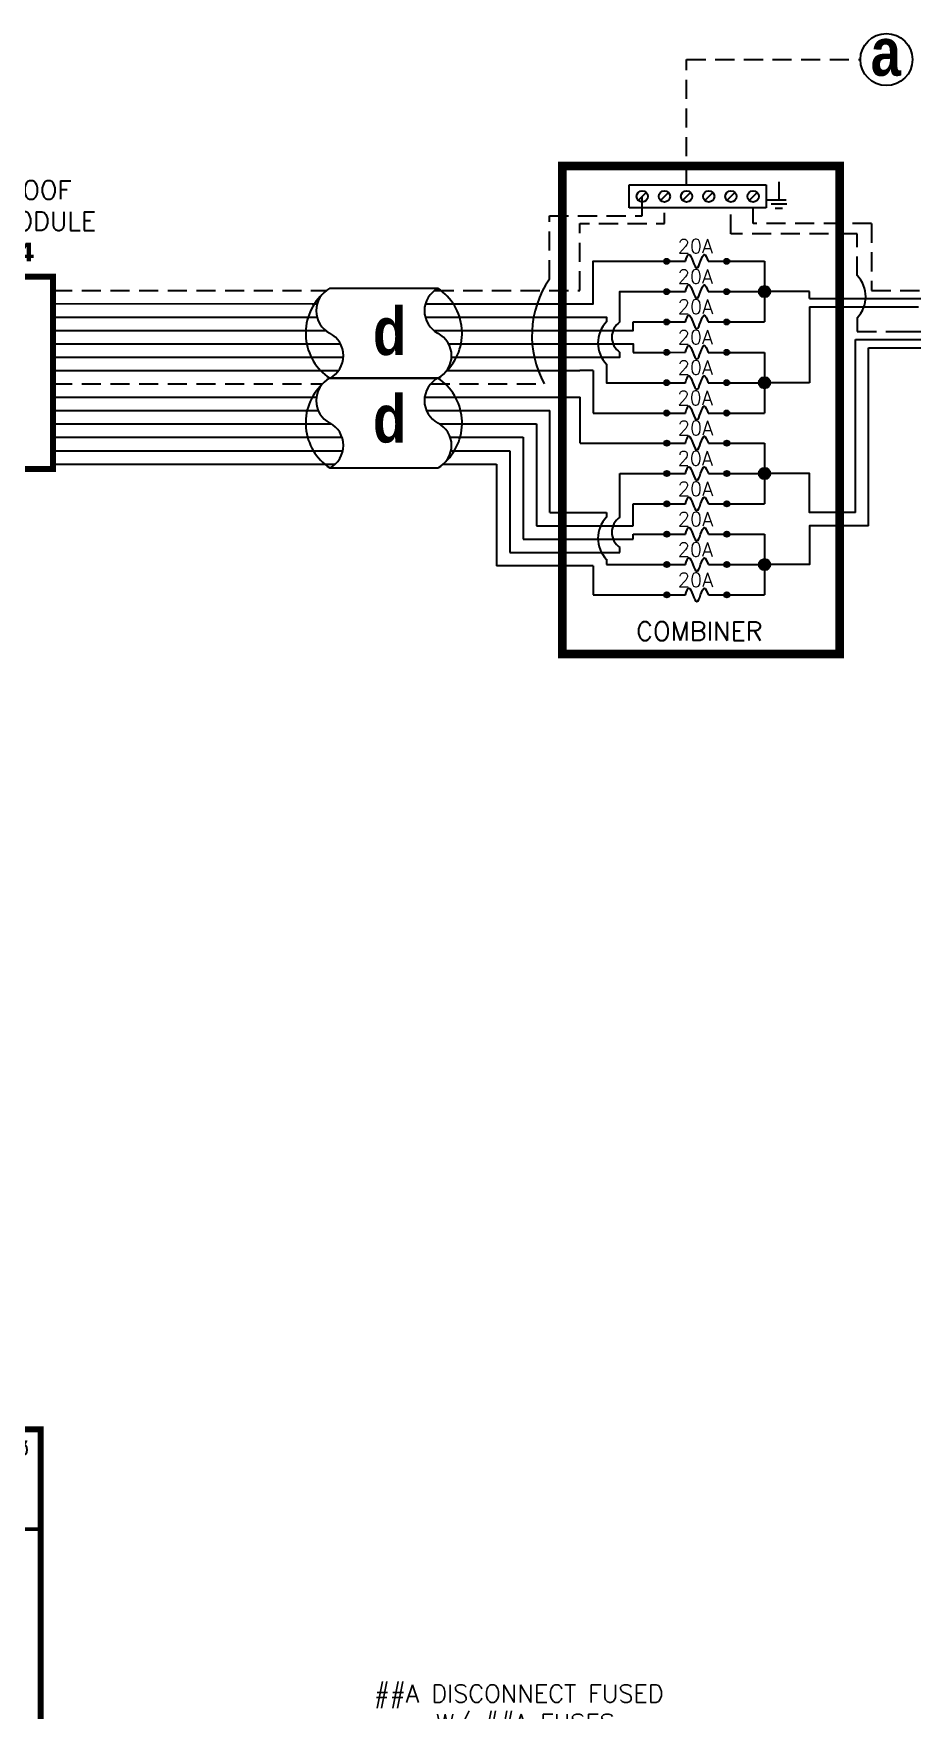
# Model space of a CAD drawing. Header units: feet. Extents: x 7090 to 7872, y 14552 to 15119.
# Drawn here: x 7428.4 to 7600.9, y 14789.4 to 15118.7 of the extents above; entities that cross this region are included whole.
import ezdxf

# ---------------------------------------------------------------- set-up
doc = ezdxf.new("R2010")
doc.units = ezdxf.units.FT
doc.header["$MEASUREMENT"] = 0
doc.linetypes.add('HIDDEN', pattern=[0.375, 0.25, -0.125])
for name, color, linetype in [('ONE LINE BLOCKS', 7, 'Continuous'), ('TABLES', 7, 'Continuous'), ('TEXT', 7, 'Continuous'), ('Z - TITLEBLOCK TXT', 7, 'Continuous')]:
    doc.layers.add(name, color=color, linetype=linetype)
doc.styles.add('ONE LINE TXT', font='techb___.ttf')
doc.styles.get("Standard").update_dxf_attribs({"font": 'simplex.shx'})

# ---------------------------------------------------------------- blocks, each defined once
blk = doc.blocks.new('M_MAIN DISCONNECT')
at = {"color": 253, "linetype": 'Continuous'}
for p, q in [((10.94, -17.67), (10.94, -15.06)), ((32.69, -17.67), (32.69, -15.06)), ((5.45, -46.43), (5.45, -17.67)), ((5.45, -17.67), (10.94, -17.67)), ((38.18, -17.67), (32.69, -17.67)), ((38.18, -46.43), (38.18, -17.67)), ((5.45, -46.43), (-9.78, -46.43)), ((38.18, -46.43), (53.41, -46.43))]:
    blk.add_line(p, q, dxfattribs=at)
at = {"color": 7, "linetype": 'Continuous'}
for p, q in [((1.95, -40.22), (1.95, -27.1)), ((3.81, -27.1), (1.95, -27.1)), ((11.72, -27.1), (9.09, -27.1)), ((31.91, -27.1), (34.54, -27.1)), ((39.82, -27.1), (41.69, -27.1)), ((41.69, -40.22), (41.69, -27.1)), ((1.95, -40.22), (-9.78, -40.22)), ((41.69, -40.22), (53.41, -40.22))]:
    blk.add_line(p, q, dxfattribs=at)
at = {"color": 1, "linetype": 'Continuous'}
for p, q in [((21.88, -27.1), (23.12, -27.1)), ((25.67, -27.11), (26.91, -27.11)), ((21.88, -34.64), (23.12, -34.64)), ((25.67, -34.64), (26.91, -34.64))]:
    blk.add_line(p, q, dxfattribs=at)
at = {"color": 10, "linetype": 'Continuous'}
for p, q in [((3.81, -43.39), (3.81, -34.64)), ((11.72, -34.64), (9.09, -34.64)), ((31.91, -34.64), (34.54, -34.64)), ((39.82, -43.39), (39.82, -34.64)), ((3.81, -43.39), (-9.78, -43.39)), ((39.82, -43.39), (53.41, -43.39))]:
    blk.add_line(p, q, dxfattribs=at)
at = {"color": 7, "linetype": 'Continuous'}
for centre in [(6.45, -27.26), (37.18, -27.26)]:
    blk.add_arc(centre, 2.64, 3.2819, 176.7181, dxfattribs=at)
at = {"color": 10, "linetype": 'Continuous'}
for centre in [(6.45, -34.79), (37.18, -34.79)]:
    blk.add_arc(centre, 2.64, 3.2819, 176.7181, dxfattribs=at)
at = {"color": 1, "linetype": 'Continuous'}
for points in [[(23.12, -27.1), (23.5, -26.34), (24.4, -27.87), (25.22, -26.34), (25.67, -27.11)], [(23.12, -34.64), (23.5, -33.88), (24.4, -35.4), (25.22, -33.88), (25.67, -34.64)]]:
    blk.add_spline(points, degree=3, dxfattribs=at)
at = {"layer": 'ONE LINE BLOCKS', "lineweight": 50}
blk.add_line((0, -6.77), (43.61, -6.77), dxfattribs=at)
at = {"layer": 'ONE LINE BLOCKS', "lineweight": 50, "const_width": 1.19}
blk.add_lwpolyline([(0, -59.17), (0, 0), (43.61, 0), (43.61, -59.17)], close=True, dxfattribs=at)
at = {"layer": 'TEXT', "color": 92, "linetype": 'HIDDEN', "ltscale": 15}
for p, q in [((7.03, -49.88), (7.03, -44.94)), ((7.03, -44.94), (10.94, -44.94)), ((10.94, -44.94), (10.94, -48.08)), ((36.6, -44.94), (32.69, -44.94)), ((32.69, -44.94), (32.69, -48.08)), ((36.6, -49.88), (36.6, -44.94)), ((7.03, -49.88), (-9.78, -49.88)), ((36.6, -49.88), (53.41, -49.88))]:
    blk.add_line(p, q, dxfattribs=at)
at = {"layer": 'TEXT', "color": 92, "linetype": 'Continuous', "flags": 128}
for points in [[(21.82, -52.94), (21.82, -56.44)], [(19.48, -56.44), (24.16, -56.44)], [(23.35, -57.31), (20.29, -57.31)], [(22.53, -58.18), (21.1, -58.18)]]:
    blk.add_lwpolyline(points, dxfattribs=at)
at = {"layer": 'Z - TITLEBLOCK TXT', "color": 1, "linetype": 'Continuous'}
for p, q in [((8.34, -15.06), (8.34, -10.52)), ((8.34, -10.52), (35.29, -10.52)), ((35.29, -10.52), (35.29, -15.06)), ((35.29, -15.06), (8.34, -15.06)), ((17.54, -24.65), (20.8, -27.1)), ((11.72, -27.1), (15.64, -27.1)), ((27.99, -27.11), (31.91, -27.11)), ((17.54, -32.19), (20.8, -34.63)), ((11.72, -34.64), (15.64, -34.64)), ((27.99, -34.64), (31.91, -34.64)), ((8.34, -48.08), (35.29, -48.08)), ((8.34, -48.08), (8.34, -52.62)), ((35.29, -48.08), (35.29, -52.62)), ((35.29, -52.62), (8.34, -52.62))]:
    blk.add_line(p, q, dxfattribs=at)
at = {"layer": 'Z - TITLEBLOCK TXT', "color": 4, "linetype": 'Continuous'}
for p, q in [((11.73, -12), (10.15, -13.58)), ((16.08, -12), (14.5, -13.58)), ((20.43, -12), (18.86, -13.58)), ((24.78, -12), (23.21, -13.58)), ((29.13, -12), (27.56, -13.58)), ((33.48, -12), (31.91, -13.58)), ((11.73, -49.56), (10.15, -51.13)), ((16.08, -49.56), (14.5, -51.13)), ((20.43, -49.56), (18.86, -51.13)), ((24.78, -49.56), (23.21, -51.13)), ((29.13, -49.56), (27.56, -51.13)), ((33.48, -49.56), (31.91, -51.13))]:
    blk.add_line(p, q, dxfattribs=at)
for centre in [(10.94, -12.79), (15.29, -12.79), (19.64, -12.79), (23.99, -12.79), (28.34, -12.79), (32.69, -12.79), (10.94, -50.35), (15.29, -50.35), (19.64, -50.35), (23.99, -50.35), (28.34, -50.35), (32.69, -50.35)]:
    blk.add_circle(centre, 1.11, dxfattribs=at)
at = {"layer": 'Z - TITLEBLOCK TXT', "color": 1, "linetype": 'Continuous'}
for centre in [(16.18, -27.1), (21.34, -27.1), (27.45, -27.11), (16.18, -34.64), (21.34, -34.64), (27.45, -34.64)]:
    blk.add_circle(centre, 0.541, dxfattribs=at)
at = {"layer": 'TABLES', "color": 4, "linetype": 'Continuous'}
blk.add_text('ISOLATED NEUTRAL', height=1.8743, dxfattribs=at).set_placement((8.7, -9.86))
at = {"layer": 'TEXT', "color": 1}
for s, width, gutter_width, heights, insert, char_height, attachment_point in [('\\A1;\\pi4.2812;##A DISCONNECT FUSED \\P\\pi16.454;W/ ##A FUSES\\P\\pi11.355;GROUPED W/ MAIN \\P\\pi4.9392;BREAKER LOAD CENTER', 71.8931, 92.23, [24.13], (-15.26, 26.55), 3.4544, 1), ('240V', 0.1481, 0.75, [0], (8.07, -3.44), 3.658, 5), ('1∅', 0.1481, 0.75, [0], (38.63, -3.74), 3.658, 5), ('\\A1;\\pi3.6942,t21.982;SQUARE D\\P\\pi2.5621,t20.85;PN: D222N', 35.0816, 28.88, [13.54], (1.84, -62.59), 3.6576, 1)]:
    blk.add_mtext_dynamic_manual_height_columns(s, width=width, gutter_width=gutter_width, heights=heights, dxfattribs=dict(at, insert=insert, char_height=char_height, attachment_point=attachment_point))
blk = doc.blocks.new('*U18')
blk.add_blockref('M_MAIN DISCONNECT', (0, 0))
blk = doc.blocks.new('M_LINE TAPS')
at = {"layer": 'ONE LINE BLOCKS', "linetype": 'Continuous'}
h = blk.add_hatch(color=254, dxfattribs=at)
h.dxf.hatch_style = 1
edge = h.paths.add_edge_path()
edge.add_arc((-12.115, 17.423), 0.197, 0, 360)
h = blk.add_hatch(color=254, dxfattribs=at)
h.dxf.hatch_style = 1
edge = h.paths.add_edge_path()
edge.add_arc((-13.164, 16.191), 0.197, 0, 360)
h = blk.add_hatch(color=1, dxfattribs=at)
h.dxf.hatch_style = 1
edge = h.paths.add_edge_path()
edge.add_arc((-13.164, 14.685), 0.0515, 0, 360)
h = blk.add_hatch(color=1, dxfattribs=at)
h.dxf.hatch_style = 1
edge = h.paths.add_edge_path()
edge.add_arc((-12.115, 14.685), 0.0515, 0, 360)
h = blk.add_hatch(color=1, dxfattribs=at)
h.dxf.hatch_style = 1
edge = h.paths.add_edge_path()
edge.add_arc((-13.164, 13.502), 0.0515, 0, 360)
h = blk.add_hatch(color=1, dxfattribs=at)
h.dxf.hatch_style = 1
edge = h.paths.add_edge_path()
edge.add_arc((-12.115, 13.502), 0.0515, 0, 360)
h = blk.add_hatch(color=1, dxfattribs=at)
h.dxf.hatch_style = 1
edge = h.paths.add_edge_path()
edge.add_arc((-9.991, 11.887), 0.0515, 0, 360)
h = blk.add_hatch(color=1, dxfattribs=at)
h.dxf.hatch_style = 1
edge = h.paths.add_edge_path()
edge.add_arc((-8.808, 11.887), 0.0515, 0, 360)
h = blk.add_hatch(color=1, dxfattribs=at)
h.dxf.hatch_style = 1
edge = h.paths.add_edge_path()
edge.add_arc((-9.991, 11.288), 0.0515, 0, 360)
h = blk.add_hatch(color=1, dxfattribs=at)
h.dxf.hatch_style = 1
edge = h.paths.add_edge_path()
edge.add_arc((-8.808, 11.288), 0.0515, 0, 360)
h = blk.add_hatch(color=1, dxfattribs=at)
h.dxf.hatch_style = 1
edge = h.paths.add_edge_path()
edge.add_arc((-9.991, 10.221), 0.0515, 0, 360)
h = blk.add_hatch(color=1, dxfattribs=at)
h.dxf.hatch_style = 1
edge = h.paths.add_edge_path()
edge.add_arc((-8.808, 10.221), 0.0515, 0, 360)
h = blk.add_hatch(color=1, dxfattribs=at)
h.dxf.hatch_style = 1
edge = h.paths.add_edge_path()
edge.add_arc((-9.991, 9.622), 0.0515, 0, 360)
h = blk.add_hatch(color=1, dxfattribs=at)
h.dxf.hatch_style = 1
edge = h.paths.add_edge_path()
edge.add_arc((-8.808, 9.622), 0.0515, 0, 360)
h = blk.add_hatch(color=1, dxfattribs=at)
h.dxf.hatch_style = 1
edge = h.paths.add_edge_path()
edge.add_arc((-9.991, 8.555), 0.0515, 0, 360)
h = blk.add_hatch(color=1, dxfattribs=at)
h.dxf.hatch_style = 1
edge = h.paths.add_edge_path()
edge.add_arc((-8.808, 8.555), 0.0515, 0, 360)
h = blk.add_hatch(color=1, dxfattribs=at)
h.dxf.hatch_style = 1
edge = h.paths.add_edge_path()
edge.add_arc((-9.991, 7.957), 0.0515, 0, 360)
h = blk.add_hatch(color=1, dxfattribs=at)
h.dxf.hatch_style = 1
edge = h.paths.add_edge_path()
edge.add_arc((-8.808, 7.957), 0.0515, 0, 360)
h = blk.add_hatch(color=1, dxfattribs=at)
h.dxf.hatch_style = 1
edge = h.paths.add_edge_path()
edge.add_arc((-9.991, 6.889), 0.0515, 0, 360)
h = blk.add_hatch(color=1, dxfattribs=at)
h.dxf.hatch_style = 1
edge = h.paths.add_edge_path()
edge.add_arc((-8.808, 6.889), 0.0515, 0, 360)
h = blk.add_hatch(color=1, dxfattribs=at)
h.dxf.hatch_style = 1
edge = h.paths.add_edge_path()
edge.add_arc((-9.991, 6.291), 0.0515, 0, 360)
h = blk.add_hatch(color=1, dxfattribs=at)
h.dxf.hatch_style = 1
edge = h.paths.add_edge_path()
edge.add_arc((-8.808, 6.291), 0.0515, 0, 360)
h = blk.add_hatch(color=1, dxfattribs=at)
h.dxf.hatch_style = 1
edge = h.paths.add_edge_path()
edge.add_arc((-9.991, 5.224), 0.0515, 0, 360)
h = blk.add_hatch(color=1, dxfattribs=at)
h.dxf.hatch_style = 1
edge = h.paths.add_edge_path()
edge.add_arc((-8.808, 5.224), 0.0515, 0, 360)
h = blk.add_hatch(color=1, dxfattribs=at)
h.dxf.hatch_style = 1
edge = h.paths.add_edge_path()
edge.add_arc((-9.991, 4.625), 0.0515, 0, 360)
h = blk.add_hatch(color=1, dxfattribs=at)
h.dxf.hatch_style = 1
edge = h.paths.add_edge_path()
edge.add_arc((-8.808, 4.625), 0.0515, 0, 360)
at = {"color": 155, "true_color": 0x647190}
blk.add_line((-16.567, 22.428), (-2.231, 22.428), dxfattribs=at)
at = {"color": 7, "linetype": 'Continuous'}
for p, q in [((-3.464, 1.711), (-3.464, 5.224)), ((0, 1.711), (-3.464, 1.711))]:
    blk.add_line(p, q, dxfattribs=at)
at = {"color": 10, "linetype": 'Continuous'}
for p, q in [((-4.177, 1.149), (-4.177, 4.625)), ((-3.462, 4.625), (-3.462, 4.625)), ((0, 1.149), (-4.177, 1.149))]:
    blk.add_line(p, q, dxfattribs=at)
at = {"color": 253, "linetype": 'Continuous'}
for p, q in [((-6.184, 2.177), (-6.39, 2.177)), ((-6.184, 0.611), (-6.184, 2.177)), ((-5.36, 0.611), (-6.184, 0.611)), ((0, 0.611), (-4.425, 0.611))]:
    blk.add_line(p, q, dxfattribs=at)
at = {"color": 7, "linetype": 'Continuous'}
blk.add_circle((-21.169, -2.704), 0.906, dxfattribs=at)
at = {"color": 253, "linetype": 'Continuous'}
blk.add_arc((-4.892, 0.584), 0.468, 3.28193, 176.71807, dxfattribs=at)
at = {"layer": 'ONE LINE BLOCKS', "lineweight": 50}
blk.add_line((-16.567, 18.948), (-2.231, 18.948), dxfattribs=at)
at = {"layer": 'ONE LINE BLOCKS', "lineweight": 50, "const_width": 0.21}
for points in [[(-20.599, 23.898), (-20.599, 26.892), (-17.258, 26.892), (-17.258, 23.898)], [(-16.567, -1.647), (-16.567, 22.428), (-2.231, 22.428), (-2.231, -1.647)]]:
    blk.add_lwpolyline(points, close=True, dxfattribs=at)
at = {"layer": 'TEXT', "color": 92, "linetype": 'HIDDEN', "ltscale": 15}
for p, q in [((-6.39, 3.547), (-15.333, 3.547)), ((-15.333, 3.547), (-15.333, 2.935)), ((-4.917, 0), (-4.917, 3.547)), ((-15.333, 2.935), (-14.165, 2.935)), ((0, 0), (-4.917, 0)), ((-14.165, -0.148), (-21.169, -0.148)), ((-21.169, -0.148), (-21.169, -1.798)), ((-21.169, -3.61), (-21.169, -5.799))]:
    blk.add_line(p, q, dxfattribs=at)
at = {"layer": 'TEXT', "color": 92, "linetype": 'Continuous', "ltscale": 15}
blk.add_line((-7.195, -0.918), (-13.361, -0.918), dxfattribs=at)
at = {"layer": 'TEXT', "color": 92, "linetype": 'Continuous', "flags": 128}
for points in [[(-12.79, 1.513), (-12.79, 1.009)], [(-13.205, 1.009), (-12.375, 1.009)], [(-12.519, 0.855), (-13.061, 0.855)], [(-12.663, 0.701), (-12.917, 0.701)]]:
    blk.add_lwpolyline(points, dxfattribs=at)
at = {"layer": 'TEXT', "color": 92, "linetype": 'Continuous', "ltscale": 4, "flags": 128}
for points in [[(-22.671, -5.799), (-19.666, -5.799)], [(-20.187, -6.356), (-22.151, -6.356)], [(-20.708, -6.913), (-21.63, -6.913)]]:
    blk.add_lwpolyline(points, dxfattribs=at)
at = {"layer": 'TEXT', "linetype": 'Continuous'}
blk.add_circle((-18.928, 25.395), 1.267, dxfattribs=at)
at = {"layer": 'TEXT', "color": 92, "linetype": 'Continuous', "ltscale": 0.3}
blk.add_arc((-5.647, 3.164), 0.824, 27.66392, 152.33608, dxfattribs=at)
at = {"layer": 'Z - TITLEBLOCK TXT', "color": 253, "linetype": 'Continuous'}
for p, q in [((-20.077, 15.98), (-20.077, 23.898)), ((-14.134, 15.98), (-20.077, 15.98)), ((-14.134, 4.344), (-14.134, 15.98)), ((-5.63, 4.344), (-14.134, 4.344)), ((-5.63, 4.344), (-5.63, 2.948)), ((-5.63, 2.948), (-6.39, 2.948))]:
    blk.add_line(p, q, dxfattribs=at)
at = {"layer": 'Z - TITLEBLOCK TXT', "color": 10, "linetype": 'Continuous'}
for p, q in [((-18.928, 16.744), (-18.928, 23.898)), ((-13.164, 16.744), (-18.928, 16.744)), ((-13.164, 15.429), (-13.164, 16.744)), ((-12.967, 16.191), (-12.446, 16.191)), ((-11.783, 16.191), (-6.656, 16.191)), ((-6.656, 16.191), (-6.656, 4.625)), ((-13.164, 4.625), (-13.164, 12.759)), ((-12.446, 11.288), (-13.164, 11.288)), ((-10.734, 11.288), (-11.783, 11.288)), ((-12.446, 9.622), (-13.164, 9.622)), ((-10.734, 9.622), (-11.783, 9.622)), ((-12.446, 7.957), (-13.164, 7.957)), ((-10.734, 7.957), (-11.783, 7.957)), ((-12.446, 6.291), (-13.164, 6.291)), ((-10.734, 6.291), (-11.783, 6.291)), ((-10.734, 4.625), (-13.164, 4.625)), ((-6.656, 4.625), (-4.177, 4.625))]:
    blk.add_line(p, q, dxfattribs=at)
at = {"layer": 'Z - TITLEBLOCK TXT', "color": 7, "linetype": 'Continuous'}
for p, q in [((-17.778, 17.423), (-17.778, 23.898)), ((-12.115, 17.423), (-17.778, 17.423)), ((-12.115, 15.429), (-12.115, 17.423)), ((-11.918, 17.423), (-5.044, 17.423)), ((-5.044, 17.423), (-5.044, 5.224)), ((-12.115, 10.221), (-12.115, 12.759)), ((-12.115, 11.887), (-10.734, 11.887)), ((-10.734, 11.887), (-12.115, 11.887)), ((-12.115, 8.555), (-12.115, 10.221)), ((-12.115, 10.221), (-10.734, 10.221)), ((-10.734, 10.221), (-12.115, 10.221)), ((-12.115, 6.889), (-12.115, 8.555)), ((-12.115, 8.555), (-10.734, 8.555)), ((-10.734, 8.555), (-12.115, 8.555)), ((-12.115, 5.224), (-12.115, 6.889)), ((-12.115, 6.889), (-10.734, 6.889)), ((-10.734, 6.889), (-12.115, 6.889)), ((-10.734, 5.224), (-12.115, 5.224)), ((-5.044, 5.224), (-3.464, 5.224))]:
    blk.add_line(p, q, dxfattribs=at)
at = {"layer": 'Z - TITLEBLOCK TXT', "color": 1, "linetype": 'Continuous'}
for p, q in [((-14.165, -1.378), (-14.165, 3.395)), ((-14.165, 3.395), (-13.361, 3.395)), ((-13.361, 3.395), (-13.361, -1.378)), ((-7.195, -1.366), (-7.195, 3.408)), ((-7.195, 3.408), (-6.39, 3.408)), ((-6.39, 3.408), (-6.39, -1.366)), ((-13.361, -1.378), (-14.165, -1.378)), ((-6.39, -1.366), (-7.195, -1.366))]:
    blk.add_line(p, q, dxfattribs=at)
at = {"layer": 'Z - TITLEBLOCK TXT', "color": 4, "linetype": 'Continuous'}
for p, q in [((-13.624, 3.075), (-13.902, 2.796)), ((-6.653, 3.087), (-6.932, 2.809)), ((-13.624, 2.304), (-13.902, 2.025)), ((-6.653, 2.317), (-6.932, 2.038)), ((-13.624, 1.533), (-13.902, 1.255)), ((-6.653, 1.546), (-6.932, 1.267)), ((-13.624, 0.762), (-13.902, 0.484)), ((-6.653, 0.775), (-6.932, 0.497)), ((-6.653, 0.004), (-6.932, -0.274)), ((-13.624, -0.008), (-13.902, -0.287)), ((-13.624, -0.779), (-13.902, -1.058)), ((-6.653, -0.766), (-6.932, -1.045))]:
    blk.add_line(p, q, dxfattribs=at)
at = {"layer": 'Z - TITLEBLOCK TXT', "color": 1, "linetype": 'Continuous', "flags": 128}
for points in [[(-13.164, 15.429), (-13.164, 14.685)], [(-13.164, 15.429), (-13.164, 14.685)], [(-12.115, 15.429), (-12.115, 14.685)], [(-12.115, 15.429), (-12.115, 14.685)], [(-13.164, 13.502), (-13.164, 12.759)], [(-12.115, 13.502), (-12.115, 12.759)], [(-10.734, 11.887), (-9.991, 11.887)], [(-10.734, 11.887), (-9.991, 11.887)], [(-8.808, 11.887), (-8.064, 11.887)], [(-10.734, 11.288), (-9.991, 11.288)], [(-10.734, 11.288), (-9.991, 11.288)], [(-8.808, 11.288), (-8.064, 11.288)], [(-10.734, 10.221), (-9.991, 10.221)], [(-10.734, 10.221), (-9.991, 10.221)], [(-8.808, 10.221), (-8.064, 10.221)], [(-10.734, 9.622), (-9.991, 9.622)], [(-10.734, 9.622), (-9.991, 9.622)], [(-8.808, 9.622), (-8.064, 9.622)], [(-10.734, 8.555), (-9.991, 8.555)], [(-10.734, 8.555), (-9.991, 8.555)], [(-8.808, 8.555), (-8.064, 8.555)], [(-10.734, 7.957), (-9.991, 7.957)], [(-10.734, 7.957), (-9.991, 7.957)], [(-8.808, 7.957), (-8.064, 7.957)], [(-10.734, 6.889), (-9.991, 6.889)], [(-10.734, 6.889), (-9.991, 6.889)], [(-8.808, 6.889), (-8.064, 6.889)], [(-10.734, 6.291), (-9.991, 6.291)], [(-10.734, 6.291), (-9.991, 6.291)], [(-8.808, 6.291), (-8.064, 6.291)], [(-10.734, 5.224), (-9.991, 5.224)], [(-10.734, 5.224), (-9.991, 5.224)], [(-8.808, 5.224), (-8.064, 5.224)], [(-10.734, 4.625), (-9.991, 4.625)], [(-10.734, 4.625), (-9.991, 4.625)], [(-8.808, 4.625), (-8.064, 4.625)]]:
    blk.add_lwpolyline(points, dxfattribs=at)
at = {"layer": 'Z - TITLEBLOCK TXT', "color": 7, "linetype": 'Continuous'}
for centre in [(-12.115, 17.423), (-12.115, 17.423), (-13.164, 16.191)]:
    blk.add_circle(centre, 0.197, dxfattribs=at)
at = {"layer": 'Z - TITLEBLOCK TXT', "color": 1, "linetype": 'Continuous'}
for centre in [(-13.164, 14.685), (-12.115, 14.685), (-13.164, 13.502), (-12.115, 13.502), (-9.991, 11.887), (-8.808, 11.887), (-9.991, 11.288), (-8.808, 11.288), (-9.991, 10.221), (-8.808, 10.221), (-9.991, 9.622), (-8.808, 9.622), (-9.991, 8.555), (-8.808, 8.555), (-9.991, 7.957), (-8.808, 7.957), (-9.991, 6.889), (-8.808, 6.889), (-9.991, 6.291), (-8.808, 6.291), (-9.991, 5.224), (-8.808, 5.224), (-9.991, 4.625), (-8.808, 4.625)]:
    blk.add_circle(centre, 0.0515, dxfattribs=at)
at = {"layer": 'Z - TITLEBLOCK TXT', "color": 4, "linetype": 'Continuous'}
for centre in [(-13.763, 2.935), (-6.792, 2.948), (-13.763, 2.165), (-6.792, 2.177), (-13.763, 1.394), (-6.792, 1.407), (-13.763, 0.623), (-6.792, 0.636), (-13.763, -0.148), (-6.792, -0.135), (-13.763, -0.918), (-6.792, -0.906)]:
    blk.add_circle(centre, 0.197, dxfattribs=at)
at = {"layer": 'Z - TITLEBLOCK TXT', "color": 10, "linetype": 'Continuous'}
for centre in [(-12.115, 16.172), (-12.115, 11.269), (-12.115, 9.603), (-12.115, 7.938), (-12.115, 6.272)]:
    blk.add_arc(centre, 0.332, 3.2937, 176.7063, dxfattribs=at)
at = {"layer": 'Z - TITLEBLOCK TXT', "color": 1, "linetype": 'Continuous'}
for centre, start, end in [((-13.375, 14.094), 310.3392, 49.6608), ((-12.326, 14.094), 310.3392, 49.6608), ((-9.399, 11.675), 40.3392, 139.6608), ((-9.399, 11.077), 40.3392, 139.6608), ((-9.399, 10.01), 40.3392, 139.6608), ((-9.399, 9.411), 40.3392, 139.6608), ((-9.399, 8.344), 40.3392, 139.6608), ((-9.399, 7.745), 40.3392, 139.6608), ((-9.399, 6.678), 40.3392, 139.6608), ((-9.399, 6.079), 40.3392, 139.6608), ((-9.399, 5.012), 40.3392, 139.6608), ((-9.399, 4.413), 40.3392, 139.6608)]:
    blk.add_arc(centre, 0.697, start, end, dxfattribs=at)
at = {"layer": 'TABLES', "color": 1, "linetype": 'Continuous'}
blk.add_text('NEUTRAL', height=0.648, rotation=90, dxfattribs=at).set_placement((-7.311, -0.826))
at = {"layer": 'TEXT', "color": 1, "attachment_point": 5}
for s, width, gutter_width, heights, insert, char_height in [('EXISTING\\P120/240V UTILITY METER', 0.05231, 7.17, [0], (-23.305, 25.455), 0.62775), ('240V', 0.14806, 0.75, [0], (-15.056, 21.71), 0.648), ('1∅', 0.14806, 0.75, [0], (-3.173, 21.71), 0.648), ('#A MAIN BREAKER\\P#A BUSBAR', 11.19903, 0.75, [0], (-9.274, 20.045), 0.648), ('2p#A', 0.14806, 0.75, [0], (-11.242, 14.016), 0.648), ('EXISTING MAIN BREAKER LOAD CENTER INSULATED LINE TAPS INSTALLED ON MAIN FEEDERS\\P{\\fVerdana|b1|i0|c0|p34;NEC 690.64}', 18.4888, 7.17, [5.996], (-9.253, -4.546), 0.648)]:
    blk.add_mtext_dynamic_manual_height_columns(s, width=width, gutter_width=gutter_width, heights=heights, dxfattribs=dict(at, insert=insert, char_height=char_height))
at = {"layer": 'Z - TITLEBLOCK TXT', "color": 253, "linetype": 'Continuous', "style": 'ONE LINE TXT'}
blk.add_text('M', height=1.662, dxfattribs=at).set_placement((-19.736, 24.559))
at = {"layer": 'Z - TITLEBLOCK TXT', "color": 1, "linetype": 'Continuous', "insert": (-21.734, -1.631), "char_height": 1.66239, "attachment_point": 1, "style": 'ONE LINE TXT'}
blk.add_mtext_dynamic_manual_height_columns('{\\W1;\\C256;a}', width=0.13853, gutter_width=2.132, heights=[0], dxfattribs=at)
blk = doc.blocks.new('*U17')
at = {"color": 155, "true_color": 0x647190}
blk.add_blockref('M_LINE TAPS', (0, 0), dxfattribs=at)

msp = doc.modelspace()

# ---------------------------------------------------------------- hatches: boundary and pattern name
at = {"linetype": 'Continuous'}
h = msp.add_hatch(color=7, dxfattribs=at)
h.dxf.hatch_style = 1
edge = h.paths.add_edge_path()
edge.add_arc((7552.69, 15073.96), 0.513, 0, 360)
h = msp.add_hatch(color=7, dxfattribs=at)
h.dxf.hatch_style = 1
edge = h.paths.add_edge_path()
edge.add_arc((7564.47, 15073.96), 0.513, 0, 360)
h = msp.add_hatch(color=7, dxfattribs=at)
h.dxf.hatch_style = 1
edge = h.paths.add_edge_path()
edge.add_arc((7552.69, 15068), 0.513, 0, 360)
h = msp.add_hatch(color=7, dxfattribs=at)
h.dxf.hatch_style = 1
edge = h.paths.add_edge_path()
edge.add_arc((7564.47, 15068), 0.513, 0, 360)
h = msp.add_hatch(color=7, dxfattribs=at)
h.dxf.hatch_style = 1
edge = h.paths.add_edge_path()
edge.add_arc((7552.69, 15062.04), 0.513, 0, 360)
h = msp.add_hatch(color=7, dxfattribs=at)
h.dxf.hatch_style = 1
edge = h.paths.add_edge_path()
edge.add_arc((7564.47, 15062.04), 0.513, 0, 360)
h = msp.add_hatch(color=253, dxfattribs=at)
h.dxf.hatch_style = 1
edge = h.paths.add_edge_path()
edge.add_arc((7552.69, 15056.08), 0.513, 0, 360)
h = msp.add_hatch(color=253, dxfattribs=at)
h.dxf.hatch_style = 1
edge = h.paths.add_edge_path()
edge.add_arc((7564.47, 15056.08), 0.513, 0, 360)
h = msp.add_hatch(color=253, dxfattribs=at)
h.dxf.hatch_style = 1
edge = h.paths.add_edge_path()
edge.add_arc((7552.69, 15050.12), 0.513, 0, 360)
h = msp.add_hatch(color=253, dxfattribs=at)
h.dxf.hatch_style = 1
edge = h.paths.add_edge_path()
edge.add_arc((7564.47, 15050.12), 0.513, 0, 360)
h = msp.add_hatch(color=253, dxfattribs=at)
h.dxf.hatch_style = 1
edge = h.paths.add_edge_path()
edge.add_arc((7552.69, 15044.16), 0.513, 0, 360)
h = msp.add_hatch(color=253, dxfattribs=at)
h.dxf.hatch_style = 1
edge = h.paths.add_edge_path()
edge.add_arc((7564.47, 15044.16), 0.513, 0, 360)
h = msp.add_hatch(color=7, dxfattribs=at)
h.dxf.hatch_style = 1
edge = h.paths.add_edge_path()
edge.add_arc((7552.7, 15038.25), 0.513, 0, 360)
h = msp.add_hatch(color=7, dxfattribs=at)
h.dxf.hatch_style = 1
edge = h.paths.add_edge_path()
edge.add_arc((7564.48, 15038.25), 0.513, 0, 360)
h = msp.add_hatch(color=7, dxfattribs=at)
h.dxf.hatch_style = 1
edge = h.paths.add_edge_path()
edge.add_arc((7552.7, 15032.29), 0.513, 0, 360)
h = msp.add_hatch(color=7, dxfattribs=at)
h.dxf.hatch_style = 1
edge = h.paths.add_edge_path()
edge.add_arc((7564.48, 15032.29), 0.513, 0, 360)
h = msp.add_hatch(color=7, dxfattribs=at)
h.dxf.hatch_style = 1
edge = h.paths.add_edge_path()
edge.add_arc((7552.7, 15026.33), 0.513, 0, 360)
h = msp.add_hatch(color=7, dxfattribs=at)
h.dxf.hatch_style = 1
edge = h.paths.add_edge_path()
edge.add_arc((7564.48, 15026.33), 0.513, 0, 360)
h = msp.add_hatch(color=253, dxfattribs=at)
h.dxf.hatch_style = 1
edge = h.paths.add_edge_path()
edge.add_arc((7552.7, 15020.37), 0.513, 0, 360)
h = msp.add_hatch(color=253, dxfattribs=at)
h.dxf.hatch_style = 1
edge = h.paths.add_edge_path()
edge.add_arc((7564.48, 15020.37), 0.513, 0, 360)
h = msp.add_hatch(color=253, dxfattribs=at)
h.dxf.hatch_style = 1
edge = h.paths.add_edge_path()
edge.add_arc((7552.7, 15014.41), 0.513, 0, 360)
h = msp.add_hatch(color=253, dxfattribs=at)
h.dxf.hatch_style = 1
edge = h.paths.add_edge_path()
edge.add_arc((7564.48, 15014.41), 0.513, 0, 360)
h = msp.add_hatch(color=253, dxfattribs=at)
h.dxf.hatch_style = 1
edge = h.paths.add_edge_path()
edge.add_arc((7552.7, 15008.45), 0.513, 0, 360)
h = msp.add_hatch(color=253, dxfattribs=at)
h.dxf.hatch_style = 1
edge = h.paths.add_edge_path()
edge.add_arc((7564.48, 15008.45), 0.513, 0, 360)
at = {"layer": 'ONE LINE BLOCKS', "linetype": 'Continuous'}
h = msp.add_hatch(color=254, dxfattribs=at)
h.dxf.hatch_style = 1
edge = h.paths.add_edge_path()
edge.add_arc((7571.87, 15068), 1.11, 0, 360)
h = msp.add_hatch(color=254, dxfattribs=at)
h.dxf.hatch_style = 1
edge = h.paths.add_edge_path()
edge.add_arc((7571.87, 15050.12), 1.11, 0, 360)
h = msp.add_hatch(color=254, dxfattribs=at)
h.dxf.hatch_style = 1
edge = h.paths.add_edge_path()
edge.add_arc((7571.88, 15032.29), 1.11, 0, 360)
h = msp.add_hatch(color=254, dxfattribs=at)
h.dxf.hatch_style = 1
edge = h.paths.add_edge_path()
edge.add_arc((7571.88, 15014.41), 1.11, 0, 360)

# ---------------------------------------------------------------- linework, layer by layer
at = {"color": 1, "linetype": 'Continuous'}
for p, q in [((7553.2, 15073.96), (7556.34, 15073.97)), ((7560.84, 15073.96), (7563.96, 15073.96)), ((7553.2, 15068), (7556.34, 15068.01)), ((7560.84, 15068), (7563.96, 15068)), ((7553.2, 15062.04), (7556.34, 15062.05)), ((7560.84, 15062.04), (7563.96, 15062.04)), ((7553.2, 15056.08), (7556.34, 15056.09)), ((7560.84, 15056.08), (7563.96, 15056.08)), ((7553.2, 15050.12), (7556.34, 15050.12)), ((7560.84, 15050.12), (7563.96, 15050.12)), ((7553.2, 15044.16), (7556.34, 15044.16)), ((7560.84, 15044.16), (7563.96, 15044.16)), ((7553.21, 15038.25), (7556.35, 15038.26)), ((7560.85, 15038.25), (7563.97, 15038.25)), ((7553.21, 15032.29), (7556.35, 15032.3)), ((7560.85, 15032.29), (7563.97, 15032.29)), ((7553.21, 15026.33), (7556.35, 15026.34)), ((7560.85, 15026.33), (7563.97, 15026.33)), ((7553.21, 15020.37), (7556.35, 15020.37)), ((7560.85, 15020.37), (7563.97, 15020.37)), ((7553.21, 15014.41), (7556.35, 15014.41)), ((7560.85, 15014.41), (7563.97, 15014.41)), ((7553.21, 15008.45), (7556.35, 15008.45)), ((7560.85, 15008.45), (7563.97, 15008.45))]:
    msp.add_line(p, q, dxfattribs=at)
at = {"color": 7, "linetype": 'Continuous'}
for p, q in [((7507.77, 15068.64), (7486.52, 15068.64)), ((7580.72, 15068), (7571.87, 15068)), ((7580.72, 15066.63), (7580.72, 15068)), ((7432.21, 15065.64), (7483.09, 15065.63)), ((7483.09, 15065.63), (7484.06, 15065.63)), ((7505.3, 15065.62), (7535.61, 15065.61)), ((7580.72, 15066.63), (7602.96, 15066.63)), ((7432.21, 15060.37), (7481.84, 15060.37)), ((7481.84, 15060.37), (7485.7, 15060.37)), ((7506.95, 15060.37), (7535.61, 15060.37)), ((7432.21, 15055.13), (7483.83, 15055.13)), ((7483.83, 15055.13), (7489.18, 15055.13)), ((7510.42, 15055.13), (7535.61, 15055.13)), ((7486.52, 15051.02), (7507.77, 15051.02)), ((7507.77, 15051.02), (7486.52, 15051.02)), ((7432.21, 15047.26), (7483.9, 15047.26)), ((7505.15, 15047.26), (7535.68, 15047.26)), ((7432.21, 15042.02), (7486.85, 15042.02)), ((7508.09, 15042.02), (7527.13, 15042.02)), ((7527.13, 15042.02), (7527.13, 15022.04)), ((7535.68, 15038.25), (7546.1, 15038.25)), ((7432.21, 15036.77), (7489.08, 15036.77)), ((7510.33, 15036.77), (7521.88, 15036.77)), ((7521.88, 15036.77), (7521.88, 15016.79)), ((7527.13, 15036.77), (7527.13, 15036.77)), ((7486.52, 15033.39), (7507.77, 15033.39)), ((7543.48, 15023.71), (7543.48, 15032.29)), ((7543.48, 15032.29), (7546.1, 15032.29)), ((7546.1, 15022.04), (7546.1, 15026.33)), ((7527.13, 15022.04), (7546.1, 15022.04)), ((7521.88, 15016.79), (7543.48, 15016.79)), ((7543.48, 15016.79), (7543.48, 15017.75))]:
    msp.add_line(p, q, dxfattribs=at)
at = {"color": 253, "linetype": 'Continuous'}
for p, q in [((7580.72, 15065.02), (7580.72, 15050.12)), ((7580.72, 15065.02), (7602.11, 15065.02)), ((7432.21, 15062.99), (7482.05, 15062.99)), ((7482.05, 15062.99), (7484.02, 15062.99)), ((7505.26, 15062.99), (7535.61, 15062.99)), ((7432.21, 15057.75), (7482.38, 15057.75)), ((7482.38, 15057.75), (7488.61, 15057.75)), ((7509.86, 15057.75), (7535.61, 15057.75)), ((7592.32, 15022.04), (7592.32, 15056.98)), ((7592.32, 15056.98), (7597.85, 15056.98)), ((7597.85, 15056.98), (7650.36, 15056.98)), ((7432.21, 15052.5), (7487.06, 15052.5)), ((7487.06, 15052.5), (7488.24, 15052.5)), ((7509.49, 15052.5), (7535.61, 15052.5)), ((7538.23, 15052.5), (7538.23, 15044.16)), ((7580.72, 15050.12), (7571.87, 15050.12)), ((7432.21, 15044.64), (7484.27, 15044.64)), ((7505.51, 15044.64), (7529.75, 15044.64)), ((7529.75, 15024.66), (7529.75, 15044.64)), ((7538.23, 15044.16), (7546.1, 15044.16)), ((7432.21, 15039.4), (7488.93, 15039.4)), ((7510.17, 15039.4), (7524.5, 15039.4)), ((7524.5, 15039.4), (7524.5, 15019.42)), ((7527.13, 15039.4), (7527.13, 15039.4)), ((7432.21, 15034.15), (7487.6, 15034.15)), ((7508.85, 15034.15), (7519.26, 15034.15)), ((7519.26, 15034.15), (7519.26, 15014.17)), ((7529.75, 15024.66), (7540.86, 15024.66)), ((7540.86, 15024.66), (7540.86, 15023.71)), ((7524.5, 15019.42), (7546.1, 15019.42)), ((7546.1, 15019.42), (7546.1, 15020.37)), ((7540.86, 15015.44), (7540.86, 15014.41)), ((7538.23, 15014.17), (7519.26, 15014.17)), ((7538.23, 15014.17), (7538.23, 15008.45)), ((7540.86, 15014.41), (7546.1, 15014.41)), ((7538.23, 15008.45), (7546.1, 15008.45))]:
    msp.add_line(p, q, dxfattribs=at)
for p, q in [((7589.74, 15024.66), (7589.74, 15058.59)), ((7589.74, 15058.59), (7598.06, 15058.59)), ((7598.06, 15058.59), (7650.36, 15058.59)), ((7535.68, 15038.25), (7535.68, 15047.26))]:
    msp.add_line(p, q)
at = {"color": 7, "linetype": 'Continuous', "flags": 128}
for points in [[(7535.61, 15065.61), (7538.23, 15065.61), (7538.23, 15073.96), (7546.1, 15073.96)], [(7546.1, 15073.96), (7552.69, 15073.96)], [(7564.47, 15073.96), (7571.87, 15073.96)], [(7571.87, 15073.96), (7571.87, 15062.04)], [(7543.48, 15062.04), (7543.48, 15068), (7546.1, 15068)], [(7546.1, 15068), (7552.69, 15068)], [(7546.1, 15068), (7552.69, 15068)], [(7564.47, 15068), (7571.87, 15068)], [(7535.61, 15060.37), (7546.1, 15060.37), (7546.1, 15062.04)], [(7546.1, 15062.04), (7552.69, 15062.04)], [(7546.1, 15062.04), (7552.69, 15062.04)], [(7564.47, 15062.04), (7571.87, 15062.04)], [(7535.61, 15055.13), (7543.48, 15055.13), (7543.48, 15056.08)], [(7546.11, 15038.25), (7552.7, 15038.25)], [(7564.48, 15038.25), (7571.88, 15038.25)], [(7571.88, 15038.25), (7571.88, 15026.33)], [(7546.11, 15032.29), (7552.7, 15032.29)], [(7546.11, 15032.29), (7552.7, 15032.29)], [(7564.48, 15032.29), (7571.88, 15032.29)], [(7589.74, 15024.66), (7580.73, 15024.66), (7580.73, 15032.29), (7571.88, 15032.29)], [(7546.11, 15026.33), (7552.7, 15026.33)], [(7546.11, 15026.33), (7552.7, 15026.33)], [(7564.48, 15026.33), (7571.88, 15026.33)]]:
    msp.add_lwpolyline(points, dxfattribs=at)
at = {"color": 253, "linetype": 'Continuous', "flags": 128}
for points in [[(7535.61, 15062.99), (7540.86, 15062.99), (7540.86, 15062.04)], [(7535.61, 15057.75), (7546.1, 15057.75), (7546.1, 15056.08)], [(7546.1, 15056.08), (7552.69, 15056.08)], [(7546.1, 15056.08), (7552.69, 15056.08)], [(7564.47, 15056.08), (7571.87, 15056.08)], [(7571.87, 15056.08), (7571.87, 15044.16)], [(7538.23, 15052.5), (7535.61, 15052.5)], [(7540.86, 15053.77), (7540.86, 15050.12), (7546.1, 15050.12)], [(7546.1, 15050.12), (7552.69, 15050.12)], [(7546.1, 15050.12), (7552.69, 15050.12)], [(7564.47, 15050.12), (7571.87, 15050.12)], [(7546.1, 15044.16), (7552.69, 15044.16)], [(7564.47, 15044.16), (7571.87, 15044.16)], [(7592.32, 15022.04), (7580.73, 15022.04), (7580.73, 15014.41), (7571.88, 15014.41)], [(7546.11, 15020.37), (7552.7, 15020.37)], [(7546.11, 15020.37), (7552.7, 15020.37)], [(7564.48, 15020.37), (7571.88, 15020.37)], [(7571.88, 15020.37), (7571.88, 15008.45)], [(7546.11, 15014.41), (7552.7, 15014.41)], [(7546.11, 15014.41), (7552.7, 15014.41)], [(7564.48, 15014.41), (7571.88, 15014.41)], [(7546.11, 15008.45), (7552.7, 15008.45)], [(7564.48, 15008.45), (7571.88, 15008.45)]]:
    msp.add_lwpolyline(points, dxfattribs=at)
at = {"color": 7, "linetype": 'Continuous'}
for centre, radius in [((7595.81, 15113.57), 5.11), ((7552.69, 15073.96), 0.513), ((7564.47, 15073.96), 0.513), ((7552.69, 15068), 0.513), ((7564.47, 15068), 0.513), ((7552.69, 15062.04), 0.513), ((7564.47, 15062.04), 0.513), ((7552.7, 15038.25), 0.513), ((7564.48, 15038.25), 0.513), ((7552.7, 15032.29), 0.513), ((7564.48, 15032.29), 0.513), ((7552.7, 15026.33), 0.513), ((7564.48, 15026.33), 0.513)]:
    msp.add_circle(centre, radius, dxfattribs=at)
at = {"color": 253, "linetype": 'Continuous'}
for centre in [(7552.69, 15056.08), (7564.47, 15056.08), (7552.69, 15050.12), (7564.47, 15050.12), (7552.69, 15044.16), (7564.47, 15044.16), (7552.7, 15020.37), (7564.48, 15020.37), (7552.7, 15014.41), (7564.48, 15014.41), (7552.7, 15008.45), (7564.48, 15008.45)]:
    msp.add_circle(centre, 0.513, dxfattribs=at)
at = {"color": 92, "linetype": 'Continuous'}
msp.add_arc((7585.85, 15067.01), 5.91, 315.6055, 44.3945, dxfattribs=at)
at = {"color": 7, "linetype": 'Continuous'}
for centre, radius, start, end in [((7492.37, 15059.83), 10.58, 133.9732, 236.4265), ((7501.92, 15059.83), 10.58, 313.9732, 56.4265), ((7545.51, 15059.06), 3.61, 124.3567, 235.6433), ((7501.92, 15042.2), 10.58, 313.9732, 56.4265), ((7492.37, 15042.2), 10.58, 133.9732, 236.4265), ((7545.51, 15020.73), 3.61, 124.3567, 235.6433)]:
    msp.add_arc(centre, radius, start, end, dxfattribs=at)
at = {"color": 253, "linetype": 'Continuous'}
for centre in [(7545.08, 15057.91), (7545.08, 15019.57)]:
    msp.add_arc(centre, 5.91, 135.6055, 224.3945, dxfattribs=at)
at = {"color": 1, "linetype": 'Continuous'}
for points in [[(7556.34, 15073.97), (7557, 15075.31), (7558.59, 15072.62), (7560.05, 15075.31), (7560.84, 15073.96)], [(7556.34, 15068.01), (7557, 15069.34), (7558.59, 15066.66), (7560.05, 15069.34), (7560.84, 15068)], [(7556.34, 15062.05), (7557, 15063.38), (7558.59, 15060.7), (7560.05, 15063.38), (7560.84, 15062.04)], [(7556.34, 15056.09), (7557, 15057.42), (7558.59, 15054.73), (7560.05, 15057.42), (7560.84, 15056.08)], [(7556.34, 15050.12), (7557, 15051.46), (7558.59, 15048.77), (7560.05, 15051.46), (7560.84, 15050.12)], [(7556.34, 15044.16), (7557, 15045.5), (7558.59, 15042.81), (7560.05, 15045.5), (7560.84, 15044.16)], [(7556.35, 15038.26), (7557.01, 15039.59), (7558.6, 15036.91), (7560.06, 15039.59), (7560.85, 15038.25)], [(7556.35, 15032.3), (7557.01, 15033.63), (7558.6, 15030.95), (7560.06, 15033.63), (7560.85, 15032.29)], [(7556.35, 15026.34), (7557.01, 15027.67), (7558.6, 15024.99), (7560.06, 15027.67), (7560.85, 15026.33)], [(7556.35, 15020.37), (7557.01, 15021.71), (7558.6, 15019.02), (7560.06, 15021.71), (7560.85, 15020.37)], [(7556.35, 15014.41), (7557.01, 15015.75), (7558.6, 15013.06), (7560.06, 15015.75), (7560.85, 15014.41)], [(7556.35, 15008.45), (7557.01, 15009.79), (7558.6, 15007.1), (7560.06, 15009.79), (7560.85, 15008.45)]]:
    msp.add_spline(points, degree=3, dxfattribs=at)
at = {"layer": 'ONE LINE BLOCKS', "lineweight": 50}
for points, const_width in [([(7586.64, 14996.84), (7532.18, 14996.84), (7532.18, 15092.65), (7586.64, 15092.65)], 1.71), ([(7586.64, 14996.84), (7532.18, 14996.84), (7532.18, 15092.65), (7586.64, 15092.65)], 1.71), ([(7432.21, 15033.17), (7394.43, 15033.17), (7394.43, 15070.95), (7432.21, 15070.95)], 1.19)]:
    msp.add_lwpolyline(points, close=True, dxfattribs=dict(at, const_width=const_width))
at = {"layer": 'TEXT', "color": 92, "linetype": 'HIDDEN', "ltscale": 15}
for p, q in [((7556.58, 15113.57), (7590.7, 15113.57)), ((7556.58, 15088.97), (7556.58, 15113.57)), ((7547.88, 15082.89), (7547.88, 15086.7)), ((7565.29, 15079.37), (7565.29, 15084.43)), ((7569.64, 15081.35), (7569.64, 15084.43)), ((7529.63, 15070.43), (7529.63, 15082.89)), ((7529.63, 15082.89), (7547.88, 15082.89)), ((7592.9, 15081.35), (7569.64, 15081.35)), ((7592.9, 15081.35), (7592.9, 15068.24)), ((7590.08, 15079.38), (7565.29, 15079.37)), ((7590.08, 15071.14), (7590.08, 15079.38)), ((7432.21, 15068.24), (7485.33, 15068.24)), ((7485.33, 15068.24), (7485.87, 15068.24)), ((7507.12, 15068.24), (7535.61, 15068.24)), ((7592.9, 15068.24), (7603.18, 15068.24)), ((7590.08, 15062.88), (7590.08, 15060.2)), ((7590.08, 15060.2), (7598.88, 15060.2)), ((7598.88, 15060.2), (7650.36, 15060.2)), ((7432.21, 15049.9), (7485.1, 15049.9)), ((7506.35, 15049.9), (7528.63, 15049.9))]:
    msp.add_line(p, q, dxfattribs=at)
at = {"layer": 'TEXT', "color": 92, "linetype": 'HIDDEN', "ltscale": 15, "flags": 128}
for points in [[(7574.71, 15089.56), (7574.7, 15086.05)], [(7535.61, 15068.24), (7535.61, 15081.35), (7552.23, 15081.35), (7552.23, 15084.43)], [(7572.36, 15086.05), (7577.04, 15086.05)], [(7576.23, 15085.19), (7573.17, 15085.19)], [(7575.42, 15084.32), (7573.98, 15084.32)]]:
    msp.add_lwpolyline(points, dxfattribs=at)
at = {"layer": 'TEXT', "color": 92, "linetype": 'Continuous', "ltscale": 15}
msp.add_arc((7545.87, 15059.35), 19.66, 145.6844, 208.716, dxfattribs=at)
at = {"layer": 'Z - TITLEBLOCK TXT', "color": 1, "linetype": 'Continuous'}
for p, q in [((7545.29, 15084.43), (7545.29, 15088.97)), ((7545.29, 15088.97), (7572.23, 15088.97)), ((7572.23, 15088.97), (7572.23, 15084.43)), ((7572.23, 15084.43), (7545.29, 15084.43))]:
    msp.add_line(p, q, dxfattribs=at)
at = {"layer": 'Z - TITLEBLOCK TXT', "color": 4, "linetype": 'Continuous'}
for p, q in [((7548.67, 15087.49), (7547.1, 15085.92)), ((7553.02, 15087.49), (7551.45, 15085.92)), ((7557.37, 15087.49), (7555.8, 15085.92)), ((7561.72, 15087.49), (7560.15, 15085.92)), ((7566.07, 15087.49), (7564.5, 15085.92)), ((7570.42, 15087.49), (7568.85, 15085.92))]:
    msp.add_line(p, q, dxfattribs=at)
for centre in [(7547.88, 15086.7), (7552.23, 15086.7), (7556.58, 15086.7), (7560.93, 15086.7), (7565.29, 15086.7), (7569.64, 15086.7)]:
    msp.add_circle(centre, 1.11, dxfattribs=at)
at = {"layer": 'Z - TITLEBLOCK TXT', "color": 7, "linetype": 'Continuous'}
for centre in [(7571.87, 15068), (7571.87, 15068), (7571.87, 15050.12), (7571.87, 15050.12), (7571.88, 15032.29), (7571.88, 15032.29), (7571.88, 15014.41), (7571.88, 15014.41)]:
    msp.add_circle(centre, 1.11, dxfattribs=at)
at = {"layer": 'Z - TITLEBLOCK TXT', "linetype": 'Continuous'}
for centre, start, end in [((7488.83, 15064.24), 117.6639, 242.3361), ((7510.08, 15064.24), 117.6639, 242.3361), ((7484.21, 15055.42), 297.6639, 62.3361), ((7505.46, 15055.42), 297.6639, 62.3361), ((7488.83, 15046.61), 117.6639, 242.3361), ((7510.08, 15046.61), 117.6639, 242.3361), ((7484.21, 15037.8), 297.6639, 62.3361), ((7505.46, 15037.8), 297.6639, 62.3361)]:
    msp.add_arc(centre, 4.98, start, end, dxfattribs=at)

# ---------------------------------------------------------------- block references
at = {"color": 155, "true_color": 0x647190, "xscale": 5.644441731736358, "yscale": 5.644441731736358, "zscale": 5.644441731736358}
msp.add_blockref('*U17', (7442.38, 14718.03), dxfattribs=at)
msp.add_blockref('*U18', (7506.2, 14767.9))

# ---------------------------------------------------------------- texts
at = {"layer": 'TABLES', "color": 1, "linetype": 'Continuous'}
for p in [(7554.84, 15075.55), (7554.84, 15069.58), (7554.86, 15063.66), (7554.84, 15057.66), (7554.84, 15051.7), (7554.79, 15045.74), (7554.86, 15039.83), (7554.86, 15039.83), (7554.81, 15033.87), (7554.86, 15027.91), (7554.86, 15021.95), (7554.84, 15015.99), (7554.86, 15010.03)]:
    msp.add_text('20A', height=2.778, dxfattribs=at).set_placement(p)
at = {"layer": 'TEXT', "color": 1, "attachment_point": 5}
for s, width, insert, char_height in [(' \\PMOUNTED TO ROOF \\PUNDER SOLAR MODULE\\P{\\fVerdana|b1|i0|c0|p34;NEC 690.34}', 70.2138, (7412.44, 15084.87), 3.6576), ('COMBINER', 1.1897, (7559.08, 15001.33), 3.658)]:
    msp.add_mtext_dynamic_manual_height_columns(s, width=width, gutter_width=7.17, heights=[0], dxfattribs=dict(at, insert=insert, char_height=char_height))
at = {"layer": 'Z - TITLEBLOCK TXT', "color": 1, "linetype": 'Continuous', "char_height": 9.3833, "attachment_point": 1, "style": 'ONE LINE TXT'}
for s, insert in [('{\\W1;\\C256;a}', (7592.71, 15119.76)), ('{\\W1;\\C256;d}', (7495, 15064.94)), ('{\\W1;\\C256;d}', (7495, 15047.76))]:
    msp.add_mtext_dynamic_manual_height_columns(s, width=0.1385, gutter_width=2.13, heights=[0], dxfattribs=dict(at, insert=insert))

doc.saveas('drawing.dxf')
